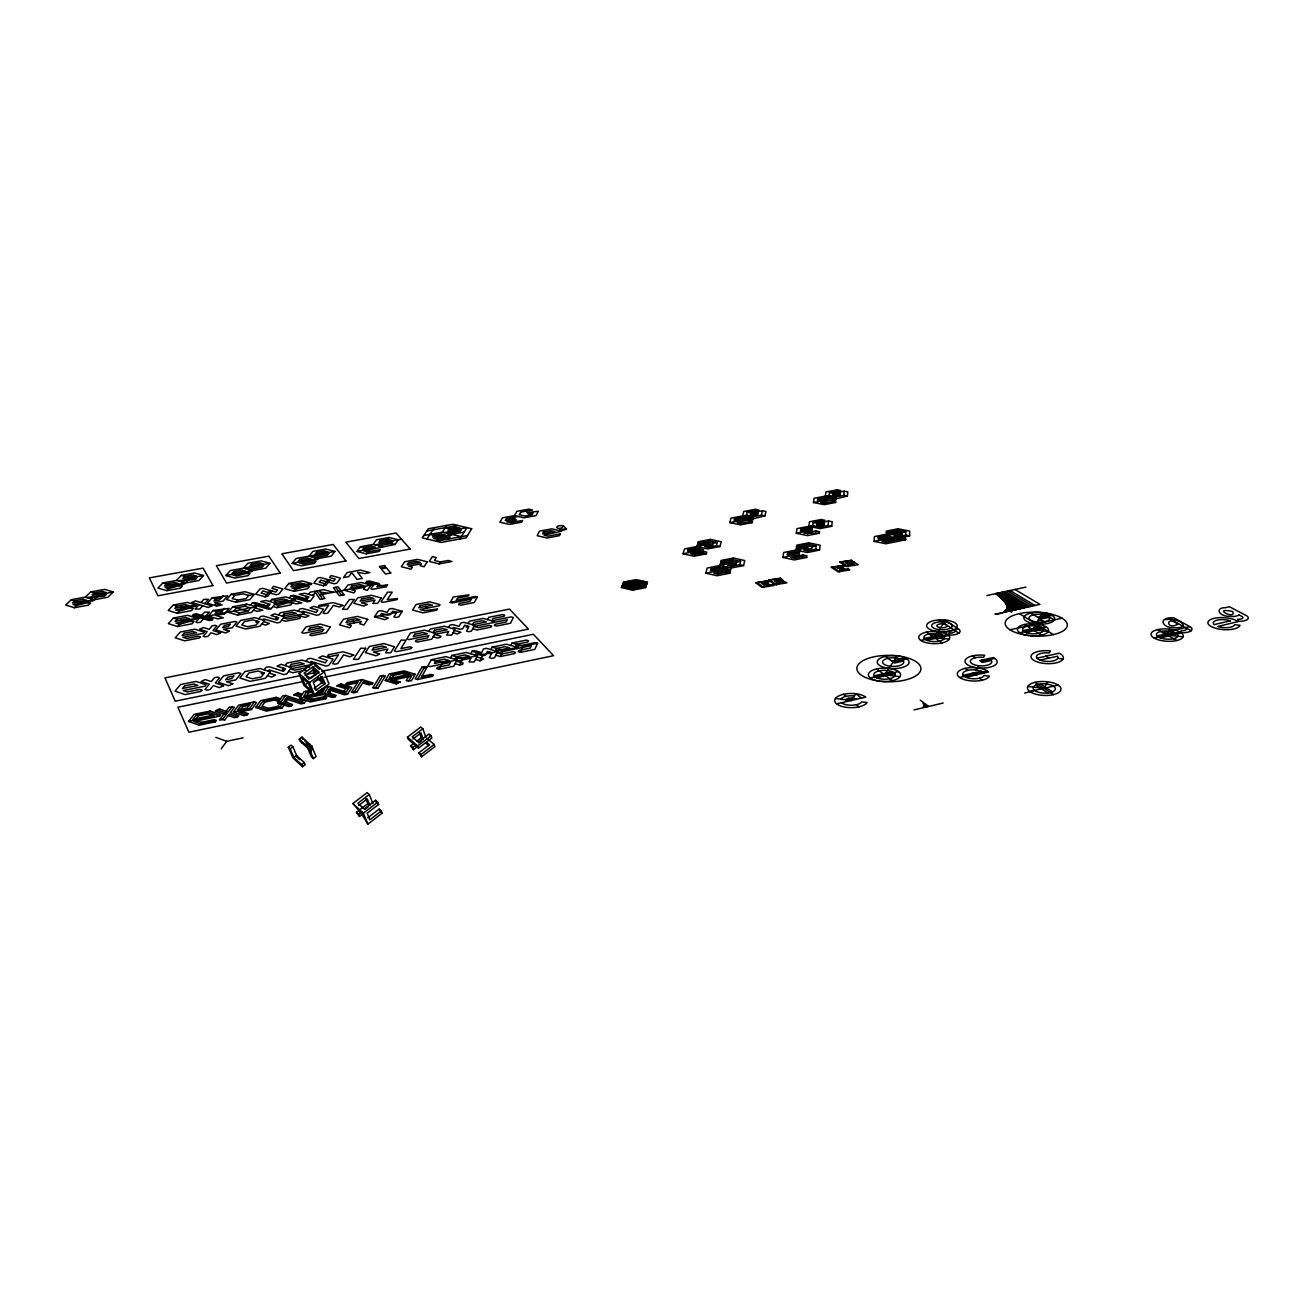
<?xml version="1.0" encoding="UTF-8"?>
<svg xmlns="http://www.w3.org/2000/svg" width="1314" height="1314" viewBox="0 0 1314 1314"><rect width="100%" height="100%" fill="white"/><g stroke="black" fill="none" stroke-linecap="round" stroke-linejoin="round"><path stroke-width="1.5" d="M901.749 538.986L901.765 537.393L905.691 538.182L905.674 539.775L901.749 538.986L885.899 542.173L881.99 541.368L909.649 535.816L909.682 531.102L898.053 528.786L886.326 531.119L886.277 532.679L890.136 533.451M905.773 531.891L901.864 532.663L901.831 534.24L893.963 535.816L897.873 536.605L905.724 535.028L905.773 531.891L898.02 530.33L886.277 532.679M897.873 536.605L897.905 535.028M897.823 538.182L890.021 536.605L878.179 538.97L878.261 537.393L897.938 533.451L897.971 531.891L901.864 532.663M898.02 530.33L898.053 528.786M893.931 537.393L893.881 538.986L889.972 538.182L874.122 541.368L874.385 536.605L897.971 531.891M889.972 538.182L890.021 536.605M1014.966 589.46L1039.9 604.358L995.01 614.262C1015.426 612.62 1005.801 600.744 995.684 593.632M885.899 542.173L885.965 540.58M847.382 496.051L847.793 491.863L844.212 491.19L833.027 493.308L829.479 492.619L829.118 495.411L814.089 498.269L813.481 502.523L824.272 504.642L835.638 502.457L835.803 501.028L832.189 500.338L832.025 501.751L824.453 503.196L820.856 502.506L847.382 496.051L843.769 495.362L836.279 496.791L829.118 495.411M843.769 495.362L844.212 491.19M836.279 496.791L836.443 495.378L840.188 494.672L840.336 493.276L832.862 494.705L833.027 493.308M836.919 491.206L837.084 489.826L840.648 490.5L840.484 491.896L836.919 491.206L829.479 492.619M808.8 526.323L819.952 528.622L831.713 526.306L832.238 521.757L828.543 521.001L816.848 523.284L813.152 522.529L812.725 525.567L797.007 528.622L796.251 533.27L807.437 535.603L819.345 533.254L819.542 531.71L815.797 530.922L803.938 533.254L819.345 533.254M812.725 525.567L820.15 527.078L827.984 525.551L828.543 521.001M795.923 550.057L807.371 552.521L819.542 550.073L820.166 545.228L808.767 542.813L796.695 545.211L796.448 546.821L800.226 547.626M824.453 503.196L824.634 501.784M813.481 502.523L828.592 499.632L825.011 498.942L817.456 500.371L817.669 498.959L825.192 497.53L825.915 491.945L837.084 489.826M820.15 527.078L820.347 525.551L824.272 524.795L824.453 523.268L816.651 524.795L816.848 523.284M820.954 521.017L821.151 519.506L824.831 520.245L824.65 521.757L820.954 521.017L813.152 522.529M816.142 546.033L812.118 546.821L811.888 548.447L803.79 550.057L807.601 550.878L815.715 549.268L816.142 546.033L808.537 544.407L796.448 546.821M815.583 532.482L815.797 530.922M812.298 528.622L808.586 527.85L800.702 529.394L800.456 530.938L812.298 528.622L812.512 527.078M806.648 557.464L806.895 555.806L803.051 554.984L790.765 557.448L794.609 558.286L802.805 556.627L806.648 557.464L794.329 559.945L782.832 557.432L783.702 552.488L804.037 548.447L807.847 549.252M807.601 550.878L808.077 547.626L804.267 546.821L804.037 548.447M808.537 544.407L808.767 542.813M807.667 534.042L807.896 532.482M808.126 530.938L808.356 529.394L812.068 530.166L811.855 531.71L808.126 530.938L796.251 533.27M808.586 527.85L809.473 521.773L821.151 519.506M802.805 556.627L803.051 554.984M799.47 552.504L795.66 551.683L787.513 553.309L787.234 554.968L799.47 552.504L799.733 550.878M794.609 558.286L794.871 556.627M795.134 554.968L795.397 553.325L799.224 554.147L798.961 555.806L795.134 554.968L782.832 557.432M795.66 551.683L796.185 548.431L808.307 546.016L812.118 546.821M1007.247 608.021L1011.632 610.599M764.994 515.893L765.931 511.474L762.383 510.768L750.77 512.969L747.239 512.246L746.549 515.187L730.945 518.159L729.779 522.627L740.472 524.877L752.298 522.611L752.643 521.1L749.062 520.36L748.717 521.855L740.85 523.366L737.269 522.627L764.994 515.893L761.43 515.154L753.645 516.648L746.549 515.187M761.43 515.154L762.383 510.768M719.76 565.513L731.044 568.075L743.593 565.562L744.742 560.536L733.475 558.023L721.041 560.487L720.614 562.162L724.359 563M753.645 516.648L753.99 515.17L757.866 514.431L758.194 512.953L750.442 514.431L750.77 512.969M754.975 510.768L755.32 509.323L758.835 510.046L758.523 511.491L754.975 510.768L747.239 512.246M740.587 561.357L736.431 562.195L736.037 563.87L727.693 565.529L731.455 566.383L739.815 564.708L740.587 561.357L733.081 559.682L720.614 562.162M729.779 522.627L749.407 518.866L749.752 517.388L734.099 520.377L734.477 518.899L742.295 517.404L745.843 518.127L746.204 516.648M736.037 563.87L732.276 563.016L707.162 568.026L705.766 573.15L717.116 575.762L729.812 573.216L730.223 571.491L726.428 570.621L726.018 572.346L717.559 574.037L713.781 573.167L730.633 569.783L731.044 568.075M731.455 566.383L731.865 564.692M732.276 563.016L732.67 561.341L736.431 562.195M733.081 559.682L733.475 558.023M740.85 523.366L741.211 521.872M742.295 517.404L743.724 511.524L755.32 509.323M705.766 573.15L726.856 568.913L727.266 567.221L710.463 570.588L710.923 568.88L719.316 567.205L723.078 568.059L723.505 566.367M717.559 574.037L718.002 572.313M719.316 567.205L720.187 563.837L732.67 561.341M696.798 546.525L707.704 548.94L719.957 546.542L721.222 541.762L710.365 539.397L698.21 541.762L697.734 543.339L701.348 544.144M717.165 542.551L713.108 543.355L712.664 544.949L704.518 546.525L708.147 547.33L716.311 545.737L717.165 542.551L709.921 540.974L697.734 543.339M683.001 553.785L693.94 556.249L706.341 553.818L706.801 552.176L699.491 550.55L683.001 553.785L684.512 548.923L709.034 544.144L712.664 544.949M708.147 547.33L708.591 545.737M709.034 544.144L709.478 542.551L713.108 543.355M709.921 540.974L710.365 539.397M703.138 551.371L690.77 553.785L694.416 554.607L702.678 552.997L703.598 549.745L696.321 548.135L688.125 549.728L687.633 551.354L699.951 548.94M699.491 550.55L700.428 547.33M694.416 554.607L694.892 552.98M696.321 548.135L697.274 544.932L709.478 542.551M645.634 587.588L647.457 582.299L636.37 579.638L623.427 582.201L621.44 587.489L632.56 590.216L645.634 587.588L623.427 582.201M632.56 590.216L636.37 579.638M949.792 631.065L948.872 635.615A15.538 6.159 0.8 0 1 936.504 643.63A15.538 6.159 0.8 0 1 918.732 637.027A15.538 6.159 0.8 0 1 938.081 631.591L940.331 631.771A15.341 5.995 0.8 0 0 944.848 631.755L945.587 631.689A15.341 5.995 0.8 0 0 948.445 631.328L951.04 630.753A15.341 5.995 0.8 0 0 953.291 629.997L953.783 629.767A15.341 5.995 0.8 0 0 956.099 628.289L956.608 627.731A15.341 5.995 0.8 0 0 953.75 622.163L953.258 621.933A15.341 5.995 0.8 0 0 945.653 620.077L944.191 619.945A15.341 5.995 0.8 0 0 938.984 619.929L938.245 619.978A15.341 5.995 0.8 0 0 926.584 625.628A15.341 5.995 0.8 0 0 938.081 631.591L940.249 631.903A15.538 6.159 0.8 0 1 942.91 632.494L943.534 632.675A15.538 6.159 0.8 0 1 947.575 634.498L948.297 635.04A10.298 4.041 0.9 0 0 958.678 633.266L958.924 633.102A10.298 4.041 0.9 0 0 958.596 629.11L944.832 619.994M1169.427 629.127A16.146 6.159 3.5 0 0 1151.048 634.613A16.146 6.159 3.5 0 0 1171.217 641.281A16.146 6.159 3.5 0 0 1181.664 633.184L1180.005 632.067A16.146 6.159 3.5 0 0 1175.324 630.227L1174.634 630.047A16.146 6.159 3.5 0 0 1171.727 629.439L1169.427 629.127L1167.128 635.073L1183.126 636.797M311.599 745.859L309.776 750.048L300.183 741.293L299.264 739.141L302.006 737.138L311.599 745.859L316.099 756.601L313.373 758.621L311.451 756.864L306.934 746.138L311.599 745.859L308.856 747.896L313.373 758.621M310.679 752.199L312.502 748.027M510.883 645.453L512.066 643.022L526.224 640.099L528.491 640.723L527.932 641.938L516.583 644.287L515.417 646.718L535.307 642.612L537.59 643.236L534.831 649.362L520.525 652.335L518.225 651.695L518.816 650.463L530.248 648.081L531.365 645.634L497.037 652.746L501.57 654.043L513.084 651.645L515.367 652.286L514.776 653.534L500.355 656.54L495.805 655.243M520.525 652.335L523.399 646.176L537.59 643.236M517.108 648.59L517.7 647.359L506.383 644.188L492.109 647.129L490.878 649.592M1006.984 608.776L1010.532 610.829M500.355 656.54L503.393 650.315L517.7 647.359M470.708 653.748L472.005 651.284L474.88 650.693L481.614 652.615L483.519 648.902L486.377 648.311L497.645 651.514L494.573 657.739L491.666 658.347L489.399 657.69L491.896 652.697L487.379 651.416L485.49 655.144L482.599 655.735L475.849 653.797L475.192 655.045M495.378 650.873L496.61 648.41L505.184 646.636L509.717 647.901L495.477 650.939M1047.504 681.802L1044.187 688.437L1027.794 686.45M489.629 652.056L489.005 653.304L491.272 653.945M475.52 659.447L480.037 660.761L483.24 654.487L497.645 651.514M450.39 657.953L451.753 655.456L466.24 652.467L477.442 655.686L474.206 661.977L469.032 661.928L471.003 658.15L456.434 661.172L463.185 663.143L462.512 664.408L459.572 665.015L455.071 663.701M493.456 622.54L494.048 621.374L483.207 618.434L469.361 621.21L468.096 623.509M487.527 619.617L488.726 617.334L502.49 614.574L504.658 615.166L504.083 616.299L493.062 618.5L491.879 620.799L511.179 616.907L513.363 617.498L510.522 623.23L496.643 626.039L494.442 625.448L495.033 624.281L506.136 622.048L507.286 619.748L473.96 626.466L478.312 627.665L489.481 625.398L491.666 626.006L491.058 627.172L477.064 629.997L472.712 628.798M459.572 665.015L462.939 658.692L477.442 655.686M457.108 659.907L453.708 666.247L438.958 669.319L436.708 668.645L437.431 667.364L449.207 664.917L450.571 662.371L430.007 666.641L427.773 665.984L431.353 659.661L445.939 656.655L457.108 659.907L442.473 662.929L431.353 659.661M472.498 624.774L473.664 622.393L481.992 620.734L486.328 621.9L472.597 624.758M466.831 625.825L466.207 626.992L468.375 627.583M438.958 669.319L442.473 662.929M433.127 675.1L432.405 676.414L417.441 679.535L415.191 678.862L421.876 667.2L424.816 666.592L427.05 667.249L421.186 677.597L433.127 675.1L430.877 674.427L421.925 676.299M477.278 597.082L474.272 602.518L460.688 605.196L458.586 604.637L459.21 603.537L470.067 601.401L471.283 599.217L452.312 602.945L450.242 602.387L453.396 596.967L468.934 594.881L468.326 595.965L457.551 598.067L456.287 600.235L475.175 596.523L477.278 597.082L450.242 602.387M452.837 628.65L453.478 627.484L459.949 629.291L462.758 628.716L464.68 625.234L468.999 626.433L466.454 631.098L468.638 631.706L471.447 631.131L474.584 625.3L463.793 622.327L461.017 622.885L459.095 626.351L452.64 624.561L449.848 625.136L448.534 627.451M514.464 515.646L516.895 511.327L528.77 509.175L532.581 510.013L520.705 512.181L519.26 514.76L524.992 516.057L532.17 514.743L533.09 513.018L528.327 513.889L526.898 512.591L538.313 511.277L536.013 515.597L524.023 517.798L514.464 515.646L502.457 517.831L499.911 522.216L509.504 524.434L521.609 522.2L522.578 520.426L510.505 522.66L506.678 521.773L516.336 519.999L514.907 518.685L505.266 520.459L506.268 518.702L518.291 516.501M417.441 679.535L424.094 667.873L427.05 667.249M393.461 679.929L400.162 681.999L396.368 683.953L385.216 680.504L389.174 673.967L404.088 670.879L415.208 674.263L411.43 680.8L406.19 680.734L408.473 676.809M408.424 681.424L411.463 676.184L390.455 680.553L397.14 682.623L400.162 681.999M974.479 672.735L973.592 674.246L977.337 674.706M976.105 669.976L978.585 665.722M981.919 660.039L981.049 661.517L994.698 658.396M428.824 631.41L430.204 629.061L444.247 626.252L454.989 629.242L451.704 635.138L446.694 635.089L448.698 631.558L434.556 634.399L441.028 636.239L440.338 637.438L437.496 638.013L433.177 636.781M396.368 683.953L397.14 682.623M391.375 674.657L393.592 675.33L402.56 673.474L403.316 672.177L409.984 674.197L389.026 678.566L391.375 674.657L403.316 672.177M392.032 677.942L393.592 675.33M378.169 687.764L385.38 675.889L380.189 675.839L372.897 687.698L378.169 687.764L372.897 687.698M375.935 687.058L383.179 675.215M362.664 682.886L369.283 684.972L373.127 683.017L362.122 679.568L346.995 682.705L346.14 684.036L348.325 684.725L357.424 682.837M459.9 538.97L466.946 527.62L454.677 529.871L445.282 527.637M439.09 563.903L440.321 561.949L448.041 560.487L451.983 561.472L439.09 563.903L429.3 561.423L432.437 556.561L436.314 557.547L434.458 560.454L440.321 561.949M346.14 684.036L358.262 681.506L351.495 692.166L353.712 692.872L356.784 692.232L363.485 681.572L372.305 684.331M351.495 692.166L354.566 691.525L362.122 679.568M402.298 611.306L398.717 616.923L395.941 617.465L393.872 616.89L396.762 612.39L392.672 611.256L390.488 614.607L387.712 615.149L381.586 613.424L380.107 615.675L388.303 617.991L384.772 619.666L374.523 616.759L378.251 611.174L381.027 610.632L387.137 612.34L389.305 609.006L392.065 608.464L402.298 611.306L374.523 616.759M448.879 538.97L450.061 537.13L437.595 539.43L433.801 538.51L451.228 535.307L454.677 529.871M347.569 694.153L351.856 687.436L340.917 683.97L336.992 685.924L345.746 688.717L348.801 688.076L346.223 692.1L328.714 686.499L325.658 687.123L321.174 693.825L332.13 697.389L335.234 696.732L336.105 695.385L327.334 692.544L330.011 688.52L347.569 694.153L344.482 694.794L329.124 689.866M344.022 691.394L345.746 688.717M464.154 532.121L439.385 536.67L436.396 541.269L467.521 535.521M423.749 535.537L442.358 532.121L446.727 525.403M336.992 685.924L340.917 683.97M945.653 620.077L934.238 637.471L949.316 639.179M309.94 690.376L304.158 691.575L299.493 698.342L310.4 701.939L325.938 698.687L326.841 697.323L324.64 696.601L312.239 699.196L307.887 697.75M329.518 693.25L330.405 691.903L328.221 691.197M323.359 694.531L304.914 698.375L311.319 700.559L323.737 697.964L324.64 696.601M299.493 698.342L324.262 693.184L328.714 686.499M426.919 538.97L434.458 527.637M311.319 700.559L312.239 699.196M386.217 586.734L387.63 584.648L376.921 586.701L379.073 583.58L369.316 580.969L366.655 581.461L365.916 582.496L373.718 584.599L370.811 588.771L372.782 589.296L386.217 586.734L366.655 581.461M285.844 698.851L301.021 703.893L304.158 703.236L306.031 700.493M306.638 695.681L308.478 692.987L313.11 692.035M897.38 655.867L895.885 655.702A32.029 13.222 0.3 0 0 858.075 664.835A32.029 13.222 0.3 0 0 878.508 681.013L881.563 681.408A32.029 13.222 0.3 0 0 919.734 672.292A32.029 13.222 0.3 0 0 898.875 656.064L897.38 655.867L884.453 674.755L900.024 676.661M300.725 700.428L301.662 699.048M311.599 691.18L306.326 692.281L303.698 696.305L322.078 692.478L317.725 691.065M303.895 699.787L302.91 701.134L285.598 695.418L282.494 696.059L277.648 702.891L288.489 706.521L291.626 705.864L292.579 704.468L283.906 701.577L286.797 697.488L304.158 703.236M297.982 692.856L293.958 694.843L297.982 692.856L302.302 694.268M280.572 698.785L276.285 697.356L260.665 700.592L255.639 707.458L266.397 711.137L282.198 707.835L284.136 705.06M286.074 702.3L287.043 700.937L284.875 700.214M835.441 698.473L851.226 700.51L855.956 693.759L861.491 698.128M255.639 707.458L258.792 706.801L267.399 709.741L280.03 707.096L281.968 704.337M395.103 544.407L398.356 539.775L389.092 537.492L376.543 539.775L373.16 544.407L360.463 546.723L356.932 551.437L366.245 553.818L379.056 551.453L380.403 549.564L367.641 551.913L363.912 550.96L395.103 544.407L385.79 542.091L389.092 537.492M279.816 703.614L277.862 706.374L268.401 708.345L261.946 706.16L264.935 702.021L274.33 700.066L278.634 701.512M277.648 702.891L280.785 702.234L285.598 695.418M310.219 662.683L311.106 661.435L325.806 666.017L328.796 665.41L333.083 659.135L322.603 655.916L318.776 657.739L327.153 660.334L325.429 662.847L310.777 658.298L307.821 658.889L306.047 661.385M267.399 709.741L268.401 708.345M258.792 706.801L262.8 701.298L275.299 698.703L276.285 697.356M283.298 668.12L282.379 669.401L284.448 670.058M285.154 665.59L286.994 663.077L301.892 660.088L312.305 663.34L311.418 664.605L290.476 668.842L294.648 670.173L306.655 667.726M221.212 748.832L226.747 741.31L243.156 737.811M247.344 715.112L238.77 712.155L251.45 709.511L256.526 702.596L254.407 701.89L238.672 705.142L233.449 712.089L244.141 715.785L248.379 713.716L241.94 711.498M366.245 553.818L369.71 549.088L360.463 546.723M233.449 712.089L249.315 708.788L254.407 701.89M228.143 715.555L234.565 717.789L238.803 715.703L230.262 712.746L234.467 707.178L229.194 707.096L226.024 711.268M240.84 709.363L242.926 706.587L249.233 705.289M268.237 671.175L269.189 669.894L283.742 674.575L286.764 673.951L291.396 667.578L281.032 664.293L277.09 666.149L285.384 668.793L283.528 671.339L269.042 666.707L266.036 667.315L264.114 669.844M240.791 705.864L237.67 710.02L247.18 708.049L250.251 703.91L240.791 705.864L242.926 706.587M262.192 672.39L261.223 673.671L263.293 674.345M329.929 580.131L326.036 585.272L323.343 585.781L313.849 583.153L317.791 578.045L320.468 577.552L333.723 581.166L335.267 579.129L329.568 577.585L331.095 575.548L340.589 578.127L336.778 583.235L334.101 583.745L320.78 580.098L319.22 582.151L324.903 583.712M219.586 719.727L222.805 719.054L227.076 713.403L223.889 714.077L219.586 719.727L224.94 719.809L229.211 714.143L237.752 717.116M323.343 585.781L328.024 579.605M232.364 706.439L228.143 712.007L219.684 709.067L215.43 711.12L223.889 714.077M281.689 620.093L285.614 621.243L299.74 618.516L300.594 617.383L298.623 616.808L287.355 618.993L283.446 617.843L303.123 614.032L303.977 612.915L294.221 610.09L280.243 612.784L278.486 615.001M293.104 599.036L293.942 597.969L307.394 601.812L310.153 601.286L314.21 595.932L304.634 593.238L299.181 594.273L308.741 596.967L307.115 599.118L293.712 595.308L290.969 595.817L289.294 597.952M302.023 612.357L302.861 611.24L316.608 615.231L319.401 614.689L323.49 609.154L313.701 606.345L310.088 607.971L317.922 610.222L316.28 612.439L302.581 608.481L299.806 609.023L298.114 611.224M215.282 721.829L213.147 721.074L200.237 723.768L193.881 721.501L219.619 716.146L220.686 714.734L210.141 711.055L194.16 714.356L188.559 721.419L199.104 725.213L215.282 721.829L216.367 720.401L214.248 719.645L201.338 722.339L197.116 720.828M312.289 595.39L315.639 592.942M213.147 721.074L214.248 719.645M215.43 711.12L219.684 709.067M306.819 596.425L305.998 597.492L308.741 596.967M308.462 594.306L310.088 592.203L323.655 589.625L333.28 592.302M311.697 583.564L310.909 584.582L291.987 588.146L295.765 589.214L304.7 586.635L309.299 586.652L307.69 588.738L294.106 591.3L284.678 588.639L288.85 583.465L302.286 580.952L311.697 583.564L296.34 585.568M200.237 723.768L201.338 722.339M212.178 715.325L192.912 719.333L196.262 715.095L209.057 712.451L210.141 711.055M334.906 551.404L331.21 556.167L292.151 563.345L296.126 558.516L334.906 551.404L325.79 549.038L312.962 551.387L309.118 556.134L318.251 558.549L317.479 559.518L299.214 562.868L302.877 563.854L315.951 561.456L314.407 563.394L301.3 565.808L292.151 563.345M272.983 606.493L276.909 607.643L290.805 604.982L292.496 602.814L287.815 602.798L278.634 605.458L274.823 604.358L294.172 600.662L295.026 599.595L285.483 596.868L271.719 599.463L270.011 601.582M196.131 718.659L198.348 715.834L207.957 713.847L214.297 716.064L188.559 721.419M276.728 617.235L275.858 618.352L277.796 618.927M294.106 591.3L295.765 589.214M297.407 587.128L298.229 586.093M276.909 607.643L278.634 605.458M280.358 603.29L281.229 602.223L295.026 599.595M292.595 584.516L290.936 586.586L304.437 584.04L300.676 583.005L292.595 584.516L288.85 583.465M254.275 606.345L255.162 605.261L268.467 609.17L271.259 608.645L275.628 603.208L266.134 600.449L260.615 601.5L270.076 604.259L268.319 606.427L255.064 602.551L252.288 603.077L250.498 605.245M262.586 619.962L263.49 618.828L277.09 622.902L279.931 622.343L284.317 616.726L274.626 613.852L270.93 615.51L278.683 617.81L276.909 620.06L263.358 616.02L260.533 616.562L258.727 618.812M275.513 600.564L273.788 602.715L287.602 600.087L283.791 598.987L275.513 600.564L271.719 599.463M256.92 621.062L256 622.179L257.938 622.77M268.27 603.734L267.366 604.851L269.173 605.376M272.064 591.021L267.76 596.277L265.001 596.802L255.655 594.109L260.041 588.869L262.751 588.36L275.809 592.088L277.517 589.986L271.916 588.393L273.624 586.323L282.953 588.968L278.732 594.207L275.989 594.733L262.882 590.971L261.141 593.074L266.742 594.684M265.001 596.802L270.191 590.479M256.164 606.904L251.647 612.39L237.555 615.083L228.127 612.242L232.792 606.772L246.736 604.128L256.164 606.904L250.58 607.971L244.913 606.296L236.536 607.889L233.761 611.174L239.411 612.866L247.853 611.256L250.58 607.971M254.226 594.371L249.775 599.677L235.912 602.305L226.649 599.562L231.231 594.273L244.962 591.694L254.226 594.371L248.724 595.406L243.172 593.797L234.927 595.341L231.231 594.273M237.555 615.083L239.411 612.866M244.913 606.296L246.736 604.128M248.724 595.406L246.047 598.593L237.735 600.153L232.184 598.527L234.927 595.341M235.912 602.305L237.735 600.153M269.978 563.295L265.822 568.19L225.844 575.548L230.295 570.572L269.978 563.295L261.026 560.864L247.886 563.263L243.583 568.141L252.551 570.637L251.697 571.623L233.005 575.072L236.586 576.074L245.504 573.594L249.972 573.61L248.231 575.614L234.812 578.094L225.844 575.548M224.365 613.884L229.063 608.398L213.147 610.501L208.335 616.02L217.713 618.878L223.396 617.794L215.874 615.51L224.365 613.884L220.604 612.751L214.954 613.835L216.876 611.634L222.493 610.567M220.604 612.751L224.382 608.366M1238.708 614.87L1241.779 616.315A5.338 1.955 4.1 0 1 1242.403 618.451A5.338 1.955 4.1 0 1 1237.558 619.255L1238.544 621.292A10.693 3.926 4.1 0 0 1247.462 619.436L1247.643 619.272A10.693 3.926 4.1 0 0 1245.918 615.346L1229.444 606.772L1225.305 607.725C1215.023 607.429 1218.357 616.496 1229.625 616.381A8.475 3.104 4 0 0 1238.872 614.903M212.014 619.978L212.983 618.845L196.197 613.72L192.386 615.363L209.172 620.52L212.014 619.978L193.372 614.246M219.389 605.426L220.325 604.341M216.596 605.951L222.181 604.9L214.79 602.683L223.134 601.122L227.765 595.8L212.112 597.854L207.366 603.192L216.596 605.951L218.469 603.783M214.74 605.393L216.629 603.241M223.166 595.784L219.438 600.022L213.886 601.073L215.775 598.938L221.31 597.903M203.539 618.795L200.599 622.163L197.724 622.705L195.852 622.13L199.81 617.646L182.679 620.898L180.839 620.323M205.493 616.562L209.369 612.143L204.688 612.11L201.765 615.412M202.701 605.787L199.81 609.039L195.145 609.023L199.038 604.686M204.623 603.635L208.433 599.348L203.834 599.332L200.96 602.535M196.377 605.179L195.408 606.263L175.698 609.975L179.345 611.092L188.805 608.398L193.454 608.431L191.483 610.616L177.341 613.293L168.225 610.468L173.267 605.048L187.261 602.436L196.377 605.179L180.511 607.265M177.604 626.548L179.64 624.281L189.265 621.506L193.996 621.538L191.992 623.805L177.604 626.548L168.34 623.641L173.448 618.023L187.688 615.33L196.969 618.188L195.967 619.305L175.928 623.115L179.64 624.281M181.677 622.031L182.679 620.898M177.144 619.173L175.107 621.423L189.397 618.697L185.701 617.547L177.144 619.173L173.448 618.023M177.341 613.293L179.345 611.092M181.348 608.908L182.334 607.824M1182.584 626.137L1182.731 625.957A9.839 3.696 3.5 0 0 1183.06 625.415L1183.109 625.218A12.269 4.615 3.4 0 0 1182.091 622.967M203.539 575.483L198.89 580.509L171.658 585.502L162.903 582.923L157.959 588.031L166.747 590.659L180.494 588.13L182.432 586.06L177.932 586.044L168.718 588.59L165.203 587.539L184.354 584.024L190.054 577.946L203.539 575.483L194.735 572.953L181.299 575.401L176.519 580.427L162.903 582.923M176.881 606.165L174.893 608.333L188.937 605.688L185.307 604.571L176.881 606.165L173.267 605.048M166.747 590.659L171.658 585.502M113.25 592.006L107.929 597.229L79.842 602.403L71.334 599.693L65.7 604.998L74.241 607.741L88.432 605.13L90.633 602.995L86.1 602.962L76.491 605.59L73.075 604.506L92.834 600.859L99.355 594.569L113.25 592.006L104.709 589.378L90.847 591.908L85.377 597.114L71.334 599.693M74.241 607.741L79.842 602.403M1182.748 626.17A8.475 3.186 3.5 0 1 1173.336 627.665C1161.872 627.862 1157.388 616.89 1173.813 617.826L1189.811 626.614A10.709 4.041 3.6 0 1 1191.272 630.638L1191.075 630.819A10.709 4.041 3.6 0 1 1180.941 632.642L1181.122 630.621A5.355 2.02 3.6 0 0 1186.066 629.784A5.355 2.02 3.6 0 0 1185.556 627.616M367.706 817.85L379.089 809.112L381.208 811.034L382.062 813.218L367.838 824.174C363.715 816.684 358.722 809.818 352.891 803.511L367.181 792.621L369.283 794.527L372.93 803.708M381.208 811.034L369.825 819.788L367.164 813.202L378.613 804.431L377.742 802.213L375.607 800.292L364.159 809.046L357.851 803.248L369.283 794.527M362.615 814.007L359.461 816.421L358.574 814.237L361.826 811.74M365.078 809.26L368.331 806.763M367.838 824.174L363.403 813.185L377.742 802.213L376.494 802.493L375.607 800.292M434.146 744.48L434.901 746.648L421.58 756.798L420.808 754.647L434.146 744.48L427.296 738.649M358.738 805.466L367.312 798.928L369.957 805.531L367.854 803.61L365.883 798.666M359.461 816.421L356.488 812.315L367.854 803.61M418.493 748.142L431.879 737.959L431.123 735.774L429.054 734.017L418.328 742.147L412.169 736.858L422.862 728.761L420.808 727.02L407.439 737.121L408.227 739.306L418.493 748.142L417.704 745.958L407.439 737.121M421.58 756.798L418.755 752.873L429.432 744.742L426.344 742.114M417.951 746.27L413.401 749.736L410.576 745.81L413.614 743.51M416.669 741.195L421.219 737.745L419.495 732.851M413.401 749.736L412.612 747.567L415.667 745.268M418.706 742.952L421.745 740.636M417.704 745.958L431.123 735.774L429.809 736.201M412.941 739.026L420.973 732.966L423.272 739.486L421.219 737.745M302.45 766.719L301.547 764.584L304.273 762.563L296.635 755.501L292.956 746.927L291.051 745.169L288.292 747.19L292.923 757.899L302.45 766.719L305.193 764.699L304.273 762.563M301.547 764.584L293.909 757.521L296.635 755.501M293.909 757.521L290.197 748.947L292.956 746.927M316.296 690.08L325.116 683.691L322.242 676.447L313.389 682.837L316.296 690.08L314.227 688.257L323.03 681.867L320.879 676.447M314.325 694.613L328.993 683.97L324.23 671.897L313.8 662.897L299.066 673.458L303.994 685.497L314.325 694.613L309.447 682.557L299.066 673.458M305.078 684.923L302.121 677.696L308.347 683.149L311.27 690.376L305.078 684.923L308.018 682.804M309.447 682.557L324.23 671.897M313.373 682.032L317.758 678.862L322.751 683.198M305.078 675.577L313.915 669.22L318.908 673.556M308.872 678.878L314.736 674.657L312.568 669.237M312.946 666.806L304.092 673.146L310.318 678.599L319.187 672.21L312.946 666.806L316.083 674.657M562.868 525.567C550.369 525.518 560.339 531.858 563.427 525.846L566.465 528.967L561.029 529.312M448.008 533.484L460.36 531.217L461.493 529.411L444.231 532.581M1052.465 691.887L1052.826 691.739A11.185 4.632 2.5 0 0 1053.516 686.237A11.185 4.632 2.5 0 0 1041 683.904L1040.474 683.953A11.185 4.632 2.5 0 0 1035.958 685.021L1035.613 685.185A11.185 4.632 2.5 0 0 1034.857 690.671A11.185 4.632 2.5 0 0 1047.389 693.036L1047.915 692.987A11.185 4.632 2.5 0 0 1052.465 691.887L1040.557 683.953M378.711 545.803L391.375 543.487L392.689 541.631L374.999 544.867M314.588 557.579L327.531 555.198L329.026 553.293L310.942 556.61M248.954 569.635L262.209 567.205L263.884 565.234L245.373 568.634M181.775 581.971L185.455 580.459L195.343 579.474L197.215 577.47L178.261 580.936M90.502 598.724L94.394 597.164L104.496 596.162L106.631 594.076L87.085 597.656M1024.69 693.069L1033.757 690.753M1030.143 691.772A16.786 6.948 2.5 0 0 1059.035 692.297A16.786 6.948 2.5 0 0 1043.858 681.523A16.786 6.948 2.5 0 0 1029.716 691.476L1058.131 685.12M914.117 709.889L943.14 703.039M966.02 677.334L988.571 671.947A16.326 6.718 1.5 0 0 962.817 669.023A16.326 6.718 1.5 0 0 965.248 679.896A16.326 6.718 1.5 0 0 989.508 676.168L984.202 675.527A10.89 4.484 1.5 0 1 966.348 677.466L965.954 677.301A10.89 4.484 1.5 0 1 963.211 675.38L963.063 675.166A10.89 4.484 1.5 0 1 967.909 670.337A10.89 4.484 1.5 0 1 980.786 671.06L981.164 671.224A10.89 4.484 1.5 0 1 983.956 673.129L983.972 673.162M1039.949 660.088L1057.524 656.228A10.808 4.32 2.3 0 1 1053.171 660.942A10.808 4.32 2.3 0 1 1040.277 660.219L1039.883 660.071A10.808 4.32 2.3 0 1 1036.992 658.215L1036.845 658.002A10.808 4.32 2.3 0 1 1049.311 652.976L1050.362 650.906A16.195 6.471 2.3 0 0 1031.129 657.361A16.195 6.471 2.3 0 0 1053.927 663.291A16.195 6.471 2.3 0 0 1059.166 653.206L1036.976 658.183M1163.12 632.806L1189.811 626.614M1157.191 636.124A10.775 4.106 3.5 0 0 1160.311 637.898L1160.722 638.046A10.775 4.106 3.5 0 0 1173.566 638.719A10.775 4.106 3.5 0 0 1177.229 634.202L1177.032 634.005A10.775 4.106 3.5 0 0 1173.895 632.248L1173.484 632.1A10.775 4.106 3.5 0 0 1170.199 631.311L1168.655 631.098A10.775 4.106 3.5 0 0 1157.01 635.927L1173.829 632.231M1154.168 638.078L1180.005 632.067M1160.361 637.914L1181.417 632.987M836.624 703.877L865.745 697.143A16.524 7.096 0 0 0 839.827 695.434A16.524 7.096 0 0 0 842.635 706.62A16.524 7.096 0 0 0 867.109 702.547L861.803 701.873A11.021 4.73 0 0 1 852.326 705.24A11.021 4.73 0 0 1 841.502 702.76M963.178 675.347L981.115 671.208M959.647 677.482L987.455 671.043M991.298 660.449L982.461 662.47L979.636 660.564L993.302 657.591A16.113 6.537 1.5 0 1 987.29 667.726A16.113 6.537 1.5 0 1 965.034 661.763A16.113 6.537 1.5 0 1 984.712 655.292L983.496 657.361A10.742 4.353 1.5 0 0 970.356 661.024A10.742 4.353 1.5 0 0 982.149 665.902A10.742 4.353 1.5 0 0 991.413 660.63L991.265 660.416A10.742 4.353 1.5 0 0 988.506 658.577L988.457 658.544M874.056 675.839L892.206 671.717A10.742 4.468 0.3 0 1 894.834 673.639L894.949 673.852A10.742 4.468 0.3 0 1 889.709 678.697A10.742 4.468 0.3 0 1 876.98 677.942L876.602 677.778A10.742 4.468 0.3 0 1 874.073 675.872L873.958 675.659A10.742 4.468 0.3 0 1 879.23 670.846A10.742 4.468 0.3 0 1 891.894 671.585L892.272 671.733M870.344 677.958L898.497 671.553M876.652 677.81L894.85 673.671M1023.113 630.819A10.43 4.041 1.9 0 0 1025.873 632.56L1026.25 632.691A10.43 4.041 1.9 0 0 1038.684 633.348A10.43 4.041 1.9 0 0 1042.971 628.93L1042.807 628.733A10.43 4.041 1.9 0 0 1040.015 627.008L1039.637 626.877A10.43 4.041 1.9 0 0 1035.087 625.891A10.413 4.041 1.9 0 0 1027.302 626.236A10.43 4.041 1.9 0 0 1022.949 630.621L1039.965 626.992M891.845 661.123L905.445 658.051M1019.845 632.724L1046.01 626.844A15.653 6.061 1.9 0 1 1046.141 633.479A15.653 6.061 1.9 0 1 1030.505 635.746M893.142 662.075L906.956 658.955M1025.922 632.576L1042.823 628.765M903.375 661.008L894.44 663.028L885.39 656.392M1039.275 618.237L1052.136 615.363M1048.983 617.219A10.298 3.942 1.9 0 0 1046.223 615.543L1045.845 615.412A10.298 3.942 1.9 0 0 1030.488 615.954A10.298 3.942 1.9 0 0 1035.268 621.768L1035.728 621.851A10.298 3.942 1.9 0 0 1049.574 618.746L1049.574 618.582A10.298 3.942 1.9 0 0 1049.147 617.399L1040.688 619.091L1030.849 613.096M1010.023 629.817L1061.991 618.171M930.953 635.237L958.596 629.11M924.268 638.489L941.53 634.662A10.364 4.106 0.8 0 1 944.158 636.419L944.29 636.617A10.364 4.106 0.8 0 1 939.51 641.084A10.364 4.106 0.8 0 1 927.191 640.427L926.83 640.279A10.364 4.106 0.8 0 1 924.284 638.522L924.153 638.325A10.364 4.106 0.8 0 1 936.8 633.545L938.245 633.759A10.364 4.106 0.8 0 1 941.218 634.531L941.58 634.678M920.802 640.46L947.575 634.498M926.879 640.296L948.692 635.418M1037.863 617.366L1050.527 614.541M941.07 621.358L945.439 620.405M986.88 595.538L1025.906 587.095M1028.993 635.582A15.653 6.061 1.9 0 1 1017.545 630.342A15.653 6.061 1.9 0 1 1024.46 624.495L1025.774 624.232A15.653 6.061 1.9 0 1 1045.106 626.335L1046.01 626.844M385.216 680.504L415.208 674.263M480.037 660.761L483.585 658.905L476.801 656.934M847.366 562.885L854.182 562.08L858.173 564.724L846.38 566.564L839.81 562.129L851.538 560.322L852.852 561.193L845.477 562.704L849.435 565.349L854.363 564.347L847.366 562.885L854.182 562.08M299.658 675.79L175.222 701.183L164.973 677.909L509.504 609.088L528.442 629.094L321.733 671.29M305.669 674.558L315.705 672.505M755.764 582.743L767.869 580.854L769.101 581.774L761.447 583.35L769.035 584.155L763.927 585.206L765.159 586.126L772.846 584.549L774.094 585.486L761.923 587.391L755.764 582.743L767.869 580.854M768.526 580.131L780.565 578.259L781.83 579.178L774.209 580.739L777.954 583.515L783.062 582.463L776.098 580.936L781.189 579.901L786.872 582.858L774.751 584.763L768.526 580.131L780.565 578.259M831.351 567.303L843.161 565.48L844.491 566.367L837.051 567.894L844.656 568.666L839.679 569.685L840.993 570.572L848.466 569.044L849.797 569.947L837.921 571.787L831.351 567.303L843.161 565.48M848.762 564.905L854.363 564.347M762.071 583.81L767.803 583.219M837.708 568.338L843.325 567.763M776.098 580.936L783.078 580.098M764.534 585.666L772.846 584.549M777.33 583.038L783.062 582.463M840.336 570.128L848.466 569.044M302.384 681.67L177.883 707.228L188.904 732.243L553.588 655.67L533.336 634.268L324.476 677.137M305.981 670.058L292.808 672.735L288.62 671.388M839.81 562.129L851.538 560.322M905.674 539.775L885.833 543.782L874.122 541.368M621.44 587.489L647.457 582.299M202.652 617.104L247.771 608.513M261.732 605.853L264.525 605.311M319.68 594.897L379.073 583.58M320.353 592.056L327.859 593.337M385.79 542.091L401.493 539.216M356.932 551.437L369.71 549.088M426.804 531.004L457.518 525.403M305.012 744.381L309.677 744.118M1048.309 631.459L1032.968 629.784L1042.38 612.57L1043.842 612.751A31.093 11.974 1.9 0 1 1066.672 627.435A31.093 11.974 1.9 0 1 1031.26 635.812L1028.238 635.483A31.093 11.974 1.9 0 1 1005.818 620.832A31.093 11.974 1.9 0 1 1040.885 612.439L1054.436 619.863M1057.786 658.33L1063.108 658.938M832.862 494.705L836.443 495.378M825.373 496.117L836.131 498.203M825.192 497.53L835.967 499.616M817.669 498.959L821.234 499.649M832.025 501.751L835.638 502.457M897.938 533.451L901.831 534.24M905.724 535.028L909.649 535.816M827.984 525.551L831.713 526.306M816.651 524.795L820.347 525.551M878.261 537.393L882.137 538.182M750.442 514.431L753.99 515.17M742.656 515.926L753.316 518.127M800.702 529.394L804.414 530.166M749.407 518.866L752.971 519.605M734.477 518.899L738.025 519.638M748.717 521.855L752.298 522.611M815.715 549.268L819.542 550.073M787.513 553.309L791.307 554.147M716.311 545.737L719.957 546.542M688.125 549.728L691.739 550.55M702.678 552.997L706.341 553.818M739.815 564.708L743.593 565.562M726.856 568.913L730.633 569.783M710.923 568.88L714.668 569.75M726.018 572.346L729.812 573.216M442.358 532.121L461.329 536.67M429.974 534.387L439.385 536.67M373.16 544.407L382.44 546.739M512.066 643.022L523.399 646.176M454.332 630.424L460.82 632.231L457.354 633.989L453.018 632.773M492.109 647.129L503.393 650.315M564.872 529.739L561.324 530.593L559.813 529.591M290.969 595.817L310.153 601.286M472.005 651.284L483.24 654.487M294.172 600.662L301.875 602.863L296.34 603.931L288.669 601.713M279.324 601.664L281.229 602.223M181.299 575.401L190.054 577.946M451.753 655.456L462.939 658.692M303.123 614.032L309.02 615.757L305.374 617.416L297.522 615.116M176.519 580.427L185.307 583.005M252.288 603.077L271.259 608.645M255.261 608.004L262.866 610.238L257.265 611.322L253.454 610.189M212.112 597.854L215.775 598.938M232.792 606.772L247.853 611.256M421.876 667.2L424.094 667.873M263.621 621.67L269.452 623.427L265.707 625.103L261.815 623.936M213.147 610.501L216.876 611.634M402.56 673.474L406.995 674.821M90.847 591.908L99.355 594.569M315.623 665.919L317.725 666.576M305.456 665.804L309.644 667.118M85.377 597.114L93.918 599.808M340.047 685.284L348.801 688.076M354.566 691.525L356.784 692.232M297.063 694.186L301.399 695.566M321.7 689.094L323.868 689.801M269.354 673.113L275.595 675.133L271.604 677.038L267.448 675.692M320.074 690.195L322.981 691.131M324.262 693.184L335.234 696.732M306.326 692.281L308.478 692.987M323.737 697.964L325.938 698.687M293.958 694.843L300.43 696.978M275.299 698.703L279.603 700.148M280.785 702.234L291.626 705.864M262.8 701.298L264.935 702.021M280.03 707.096L282.198 707.835M249.315 708.788L251.45 709.511M218.617 710.463L227.076 713.403M209.057 712.451L219.619 716.146M222.805 719.054L224.94 719.809M196.262 715.095L198.348 715.834M215.841 737.368L226.747 741.31M1178.034 620.717L1178.461 620.881A14.191 5.338 3.4 0 1 1181.877 622.77L1182.107 622.967M953.701 629.817L953.767 629.849A5.141 2.02 0.9 0 1 954.276 632.133A5.141 2.02 0.9 0 1 949.053 633.069M1232.335 611.388C1210.473 607.117 1236.737 620.717 1232.68 611.568M1169.591 618.795L1191.19 630.704M1157.552 629.652L1176.835 640.542M1045.303 621.916L1044.679 621.555A10.988 4.238 1.9 0 0 1038.372 619.912M1010.105 590.512L1034.956 605.458M1007.657 591.037L1032.476 606M1005.226 591.563L1029.995 606.542M1003.995 591.826L1028.747 606.822M1002.779 592.088L1027.515 607.101M1001.547 592.368L1026.267 607.364M1000.332 592.63L1025.035 607.643M999.708 592.762L1024.411 607.774M999.1 592.893L1023.787 607.922M998.492 593.025L1023.163 608.053M997.884 593.156L1022.538 608.185M997.26 593.287L1021.914 608.333M996.653 593.419L1021.29 608.464M996.045 593.55L1020.666 608.596M1020.042 608.743L995.585 593.649M997.819 595.406L1019.746 608.809M998.821 596.26L1019.434 608.875M999.74 597.082L1019.122 608.94M1000.578 597.854L1018.81 609.006M1002.073 599.283L1018.186 609.154M1003.338 600.564L1017.562 609.285M1003.88 601.155L1017.25 609.351M1004.816 602.239L1016.625 609.499M1005.21 602.748L1016.313 609.565M1005.883 603.668L1015.689 609.696M1006.163 604.112L1015.377 609.762M1006.524 604.719L1014.901 609.877M1006.803 605.278L1014.441 609.975M1007.066 605.968L1013.965 610.074M1019.336 613.605L1053.434 634.613M1007.165 606.28L1013.505 610.189M1007.263 606.723L1013.028 610.287M1007.28 606.871L1012.88 610.32M1007.312 607.15L1012.568 610.386M1007.312 607.544L1012.092 610.484M1007.148 608.366L1011.008 610.731M1006.754 609.154L1010.384 611.141M1006.623 609.335L1009.431 611.076M1006.327 609.68L1009.119 611.141M1005.998 609.992L1008.183 611.355M1005.621 610.287L1007.559 611.486M1004.799 610.829L1006.31 611.766M1003.88 611.322L1005.062 612.045M1024.46 624.495L1041.575 635.138M1045.698 656.162L1048.671 658.068M1034.989 682.344L1053.499 694.63M938.919 619.929L958.826 633.167M1035.908 685.054L1047.849 692.987M849.255 563.082L850.569 563.969M841.699 562.326L848.286 566.745M972.639 655.817L975.431 657.706M833.257 567.5L839.827 571.984M926.386 632.116L942.171 642.907M965.1 668.383L967.925 670.337M972.163 673.277L975.021 675.248M979.324 678.221L982.199 680.209M778.003 581.133L779.251 582.053M770.415 580.345L776.656 584.96M920.227 700.132L928.669 706.456M876.668 668.908L892.37 680.685M922.986 703.614L927.224 706.784M923.643 705.552L925.762 707.129M923.249 706.686L924.317 707.474M757.652 582.94L763.828 587.588M843.457 694.301L846.035 696.371M848.466 698.309L851.226 700.51M856.465 704.682L859.11 706.801M566.088 529.608L566.465 528.967M425.572 742.968L428.643 745.596M410.576 745.81L412.612 747.567M418.755 752.873L420.808 754.647M316.838 667.118L319.351 669.269M318.054 677.548L325.116 683.691M306.326 676.661L308.806 678.845M376.494 802.493L378.613 804.431M304.832 741.03L310.58 746.27M382.062 813.218L379.089 809.112M299.264 739.141L308.856 747.896M310.564 754.729L312.486 756.486M352.891 803.511L363.403 813.185M288.292 747.19L290.197 748.947M295.666 755.879L299.74 759.656M356.488 812.315L358.574 814.237M425.654 606.477L427.05 608.152M357.014 586.882L358.213 588.458M335.809 587.325L341.64 595.258M353.039 621.21L354.287 622.935M319.22 590.462L324.887 598.461L320.14 599.365L314.522 591.349M316.871 590.906L322.505 598.921M301.185 740.882L302.089 743.034M302.006 737.138L302.91 739.289M313.8 662.897L315.179 666.346M422.862 728.761L425.933 737.466M840.697 699.147A11.021 4.73 0 0 1 854.379 695.993M845.625 699.787A5.847 2.513 0 0 1 850.634 698.013A5.847 2.513 0 0 1 856.367 699.311M879.263 681.128A16.129 6.701 0.3 0 1 873.481 669.861A16.129 6.701 0.3 0 1 900.057 673.146A16.129 6.701 0.3 0 1 880.791 681.309M896.641 655.785A15.899 6.504 0.4 0 0 877.292 662.535A15.899 6.504 0.4 0 0 898.924 668.218A15.899 6.504 0.4 0 0 905.658 658.166L905.149 657.92A15.899 6.504 0.4 0 0 898.135 655.965M1041.624 612.505A15.44 5.897 1.9 0 0 1026.135 614.821A15.44 5.897 1.9 0 0 1026.776 621.374L1027.236 621.621A15.44 5.897 1.9 0 0 1046.519 623.707L1047.176 623.575A15.44 5.897 1.9 0 0 1054.436 617.547L1054.271 617.268A15.44 5.897 1.9 0 0 1050.74 614.64L1050.231 614.41A15.44 5.897 1.9 0 0 1043.102 612.669M1165.781 619.666A8.245 3.088 3.4 0 1 1170.199 619.305L1170.692 619.321A11.645 4.369 3.4 0 1 1177.968 620.75M1177.952 624.183C1165.715 630.95 1165.419 614.426 1177.952 624.183M1010.482 611.437L1011.944 611.848L1010.597 611.371M643.745 581.396L641.281 588.458L622.77 583.958L640.066 580.509L636.929 589.329L622.113 585.716L643.745 581.396M632.067 580.492L628.848 589.296L646.242 585.814L627.747 581.346L625.136 588.393L646.849 584.057L632.067 580.492M560.339 533.845L559.436 535.685L547.15 538.001L537.196 535.701L539.561 531.119L551.749 528.852L561.669 531.119L544.095 535.225L548.069 536.145L560.339 533.845M543.503 532.022L542.567 533.862L554.804 531.562L550.829 530.659L543.503 532.022M456.221 656.754L454.858 659.25L469.41 656.244L464.926 654.947L456.221 656.754M435.788 660.958L434.376 663.488L449.027 660.466L444.559 659.152L435.788 660.958M435.246 633.233L431.797 639.162L417.507 642.053L415.355 641.429L416.062 640.23L427.493 637.931L428.89 635.549L408.933 639.573L406.798 638.949L410.411 633.036L424.553 630.194L435.246 633.233M434.458 630.277L433.094 632.625L447.203 629.784L442.917 628.568L434.458 630.277M437.398 609.039L436.741 610.156L422.96 612.866L412.596 610.008L416.045 604.506L429.694 601.828L440.026 604.637L439.369 605.721L420.168 609.499L424.323 610.632L437.398 609.039M411.742 647.474L411.003 648.689L396.5 651.645L394.348 651.005L401.066 640.115L406.059 640.148L400.901 648.607L409.574 646.849L411.742 647.474M414.649 634.251L413.22 636.617L427.428 633.759L423.157 632.543L414.649 634.251M471.693 528.737L466.125 537.82L441.159 542.436L422.221 537.82L428.315 528.754L452.837 524.286L471.693 528.737M394.463 646.718L390.685 652.828L385.61 652.779L387.909 649.1L373.373 652.056L379.779 653.961L376.067 655.801L365.407 652.598L369.365 646.488L383.819 643.581L394.463 646.718M420.152 605.623L418.788 607.824L432.487 605.146L428.364 604.013L420.152 605.623M449.027 528.524L447.877 530.314L460.163 528.064L456.385 527.177L449.027 528.524M373.603 647.753L372.026 650.184L386.546 647.26L382.292 645.995L373.603 647.753M427.247 561.817L424.061 566.745L420.152 565.743L421.433 563.772L408.457 566.219L412.35 567.221L411.036 569.208L401.312 566.695L404.646 561.768L417.54 559.353L427.247 561.817M365.67 648.295L358.443 659.382L353.351 659.332L360.66 648.245L365.67 648.295M397.419 598.626L396.729 599.693L383.08 602.338L381.06 601.796L387.531 592.154L392.229 592.171L387.252 599.644L397.419 598.626M353.696 654.963L349.935 656.803L343.595 654.865L337.714 663.603L334.742 664.194L332.623 663.537L338.552 654.815L329.732 656.606L327.629 655.965L328.484 654.733L343.151 651.777L353.696 654.963M433.719 535.307L432.52 537.13L444.953 534.847L441.176 533.927L433.719 535.307M408.506 562.753L407.192 564.724L420.135 562.293L416.259 561.308L408.506 562.753M367.706 619.321L363.879 625.021L359.79 623.838L361.334 621.555L347.241 624.331L351.314 625.513L349.721 627.813L339.554 624.856L343.562 619.157L357.556 616.414L367.706 619.321M381.241 598.001L377.594 603.405L372.848 603.389L375.065 600.137L361.366 602.781L367.362 604.44L363.847 606.066L353.893 603.29L357.687 597.886L371.287 595.275L381.241 598.001M371.041 585.108L367.394 590.331L363.469 589.263L364.947 587.177L351.479 589.74L355.371 590.807L353.86 592.926L344.12 590.232L347.914 585.026L361.317 582.48L371.041 585.108M361.646 598.987L360.135 601.139L373.8 598.511L369.825 597.41L361.646 598.987M347.586 620.323L346.009 622.59L360.069 619.83L356.012 618.664L347.586 620.323M354.205 599.48L347.274 609.285L342.511 609.269L349.491 599.463L354.205 599.48M330.307 627.024L326.168 632.822L311.812 635.664L309.792 635.056L310.646 633.89L322.111 631.623L323.786 629.307L303.748 633.249L301.744 632.642L306.047 626.86L320.238 624.068L330.307 627.024M342.872 605.409L339.324 607.035L333.411 605.36L327.794 613.063L325.001 613.605L323.03 613.03L328.681 605.327L318.415 606.378L319.236 605.278L333.033 602.633L342.872 605.409M351.791 586.077L350.28 588.163L363.732 585.601L359.839 584.549L351.791 586.077M380.239 540.695L378.892 542.551L391.49 540.235L387.778 539.315L380.239 540.695M291.15 664.391L289.31 666.921L304.257 663.899L300.085 662.584L291.15 664.391M310.038 628.043L308.33 630.359L322.603 627.55L318.579 626.367L310.038 628.043M350.986 573.561L348.752 576.583L343.447 577.585L347.175 572.543L360.348 570.079L369.907 572.608L364.635 573.594L357.589 572.313L362.336 578.406L357.014 579.408L352.3 573.315L350.986 573.561M364.159 547.659L362.763 549.548L375.492 547.199L371.78 546.263L364.159 547.659M270.306 671.832L265.51 678.27L250.235 681.391L239.92 677.991L244.897 671.569L260.008 668.514L270.306 671.832M264.262 673.064L261.355 676.924L252.222 678.78L246.03 676.759L248.987 672.899L258.07 671.06L264.262 673.064M232.808 683.822L228.702 685.76L218.469 682.327L223.61 675.856L238.836 672.784L240.873 673.458L235.863 679.896L226.649 681.769L232.808 683.822M284.12 613.917L282.379 616.151L296.422 613.441L292.529 612.291L284.12 613.917M233.777 675.971L231.757 678.55L225.63 679.781L227.683 677.203L233.777 675.971M223.561 685.694L219.438 687.649L213.295 685.579L210.125 689.538L207.021 690.178L204.968 689.472L209.205 684.2L201.108 681.473L205.247 679.552L211.308 681.588L214.445 677.696L217.5 677.088L219.537 677.761L215.381 682.952L223.561 685.694M264.525 620.537L259.991 626.22L245.652 628.995L236.011 626.039L240.708 620.372L254.883 617.646L264.525 620.537M316.575 552.34L315.064 554.229L327.942 551.88L324.295 550.927L316.575 552.34M258.842 621.637L256.115 625.037L247.525 626.696L241.743 624.938L244.535 621.538L253.06 619.896L258.842 621.637M201.863 690.113L200.796 691.443L185.159 694.613L175.041 691.115L180.56 684.528L196.016 681.408L206.117 684.824L205.066 686.138L183.303 690.556L187.36 691.936L199.827 689.407L201.863 690.113M299.756 559.485L298.179 561.423L311.221 559.025L307.575 558.056L299.756 559.485M184.568 685.892L182.383 688.536L197.905 685.399L193.864 684.019L184.568 685.892M229.326 631.196L225.466 632.921L215.874 629.932L220.736 624.216L235.009 621.473L236.914 622.048L232.2 627.747L223.561 629.406L229.326 631.196M230.262 624.281L228.357 626.564L222.608 627.681L224.53 625.398L230.262 624.281M220.653 632.872L216.777 634.596L211.028 632.806L208.055 636.288L205.148 636.863L203.227 636.255L207.201 631.607L199.613 629.242L203.489 627.534L209.189 629.307L212.129 625.875L215.003 625.316L216.892 625.907L212.999 630.49L220.653 632.872M951.697 627.09L951.533 627.271A10.233 3.991 0.8 0 1 950.925 627.796L950.679 627.977A10.233 3.991 0.8 0 1 940.348 629.735L939.362 629.652A10.233 3.991 0.8 0 1 931.725 625.283A10.233 3.991 0.8 0 1 941.432 621.818L941.924 621.818A10.233 3.991 0.8 0 1 948.774 622.935L949.135 623.082A10.233 3.991 0.8 0 1 951.681 624.758L951.812 624.955A10.233 3.991 0.8 0 1 951.697 627.09M200.319 636.814L199.301 637.996L184.666 640.821L175.189 637.799L180.363 631.985L194.833 629.192L204.311 632.165L203.325 633.332L182.925 637.274L186.719 638.473L198.398 636.222L200.319 636.814M251.45 564.232L249.742 566.186L262.931 563.772L259.351 562.786L251.45 564.232M211.981 605.836L208.236 607.446L191.729 602.485L195.49 600.892L211.981 605.836M184.124 633.184L182.071 635.5L196.607 632.691L192.83 631.492L184.124 633.184M233.859 571.574L232.102 573.561L245.439 571.114L241.858 570.112L233.859 571.574M184.798 576.419L182.892 578.423L196.394 575.959L192.879 574.941L184.798 576.419M166.402 583.958L164.431 585.995L178.096 583.482L174.581 582.447L166.402 583.958M94.23 592.975L92.062 595.045L105.991 592.499L102.574 591.448L94.23 592.975M74.734 600.777L72.5 602.896L86.593 600.301L83.176 599.217L74.734 600.777M1230.43 620.832L1214.12 624.626A10.742 3.991 4 0 1 1215.811 620.537A10.742 3.991 4 0 1 1226.241 619.863L1226.75 619.945A10.742 3.991 4 0 1 1230.068 620.717L1230.43 620.832M1238.002 621.571L1217.782 626.532A10.742 3.991 4 0 0 1234.618 624.725L1239.956 625.283A16.129 5.979 4 0 1 1221.642 629.455A16.129 5.979 4 0 1 1208.141 621.637A16.129 5.979 4 0 1 1227.375 618.007L1228.147 618.122A16.129 5.979 4 0 1 1231.07 618.713L1231.776 618.878A16.129 5.979 4 0 1 1237.476 621.21L1238.002 621.571M344.005 594.815L339.275 595.718L333.477 587.752L338.141 586.882L344.005 594.815M390.751 573.035L385.495 574.037L381.257 568.863L386.497 567.894L390.751 573.035M384.559 565.546L379.335 566.515L380.551 568.009L385.774 567.024L384.559 565.546M212.934 585.584L157.943 595.768L149.353 577.897L203.095 568.124L212.934 585.584M280.227 573.118L226.517 583.055L216.367 565.71L268.877 556.151L280.227 573.118M345.96 560.93L293.498 570.654L281.853 553.802L333.181 544.456L345.96 560.93M410.182 549.038L358.919 558.532L345.861 542.156L396.04 533.024L410.182 549.038M900.813 659.135L900.451 658.987A10.611 4.336 0.4 0 0 883.517 660.236A10.611 4.336 0.4 0 0 892.042 666.412A10.611 4.336 0.4 0 0 903.49 661.188L903.359 660.975A10.611 4.336 0.4 0 0 900.813 659.135M939.116 627.451A5.108 2.004 0.8 0 0 947 625.957A5.108 2.004 0.8 0 0 939.559 624.002A5.108 2.004 0.8 0 0 939.116 627.451"/></g></svg>
